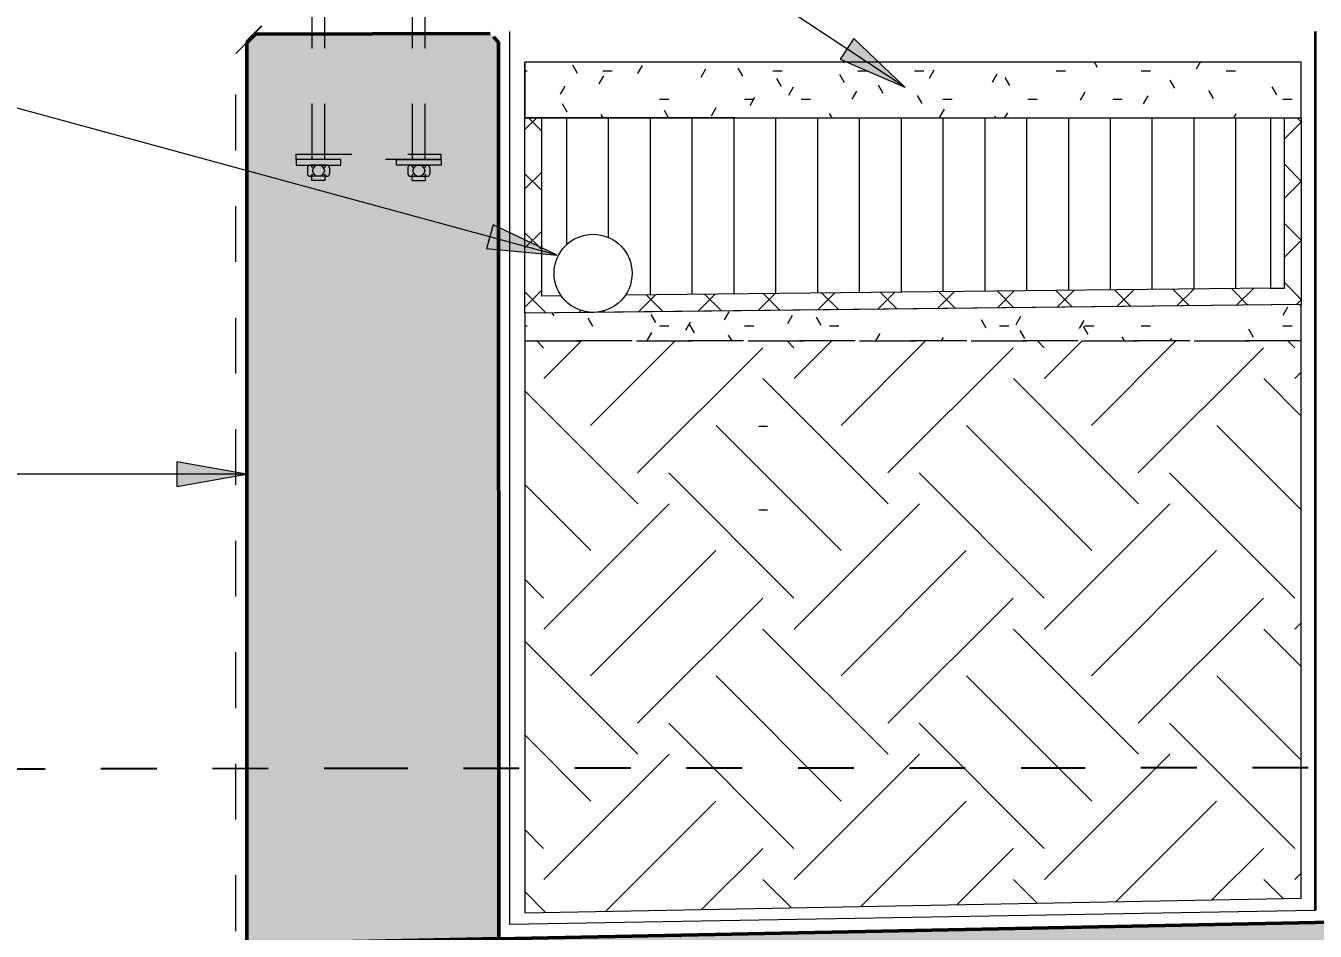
# Model space of a CAD drawing. Header units: metres. Extents: x -353 to -169, y 1 to 28.
# Drawn here: x -245.007 to -242.694, y 21.702 to 23.325 of the extents above; entities that cross this region are included whole.
import ezdxf

# ---------------------------------------------------------------- set-up
doc = ezdxf.new("R2010")
doc.units = ezdxf.units.M
doc.linetypes.add('JacobsDash', pattern=[0.0045, 0.003, -0.0015])
doc.layers.get('Defpoints').update_dxf_attribs({"color": 41})
for name, color, linetype, lineweight in [('A-ANNO-DIMS', 7, 'Continuous', 9), ('A-DETL', 7, 'Continuous', 13), ('A-DETL-GENF', 7, 'Continuous', 9), ('A-FLOR', 7, 'Continuous', 50), ('A-FLOR-PATT', 7, 'Continuous', 50), ('A-WALL', 7, 'Continuous', 50), ('G-ANNO-TEXT', 7, 'Continuous', 9)]:
    doc.layers.add(name, color=color, linetype=linetype, lineweight=lineweight)
doc.styles.add('Arial Narrow_5', font='ARIALN.TTF', dxfattribs={"height": 0.125})
doc.styles.add('Arial Narrow_6', font='ARIALN.TTF', dxfattribs={"height": 0.125})
doc.dimstyles.new('Dimension_Standard_O__mm__3', dxfattribs={"dimscale": 0.3048, "dimtxt": 0.127929, "dimasz": 0.410105, "dimexe": 0.393701, "dimexo": 0.246063, "dimgap": 0.246063, "dimtad": 1, "dimdec": 0, "dimlfac": 1000, "dimzin": 0, "dimdsep": 46, "dimtxsty": 'Arial Narrow_5', "dimsah": 1, "dimcen": 0.09, "dimaunit": 1, "dimadec": 4, "dimazin": 0, "dimtfac": 1, "dimtdec": 4, "dimtix": 1, "dimtmove": 0, "dimatfit": 3, "dimfxl": 1, "dimtvp": 1, "dimtfill": 1, "dimtolj": 1, "dimtzin": 0, "dimlwd": 18, "dimlwe": 18, "dimarcsym": 2})
doc.dimstyles.new('Dimension_Standard_O__mm__4', dxfattribs={"dimscale": 0.3048, "dimtxt": 0.127929, "dimasz": 0.410105, "dimexe": 0.393701, "dimexo": 0.246063, "dimgap": 0.246063, "dimtad": 1, "dimdec": 0, "dimlfac": 1000, "dimzin": 0, "dimdsep": 46, "dimtxsty": 'Arial Narrow_6', "dimsah": 1, "dimcen": 0.09, "dimaunit": 1, "dimadec": 4, "dimazin": 0, "dimtfac": 1, "dimtdec": 4, "dimtix": 1, "dimtmove": 0, "dimatfit": 3, "dimfxl": 1, "dimtvp": 1, "dimtfill": 1, "dimtolj": 1, "dimtzin": 0, "dimlwd": 18, "dimlwe": 18, "dimarcsym": 2})
pattern_1 = [(0, (-229.036643, 10.849), (0.2032, 0.0508), [0.01676, -0.13564, 0.01676, -0.13564, -0.8128]), (0, (-229.036643, 10.849), (0.2032, 0.0508), [-0.3048, 0.01676, -0.28804, 0.01676, -0.13564, -0.3556]), (0, (-229.036643, 10.849), (0.2032, 0.0508), [-0.762, 0.01676, -0.08484, 0.01676, -0.23724]), (120, (-228.959643, 10.875), (-0.14559409, 0.15057636), [0.01676, -0.13564, 0.01676, -0.13564, -0.8128]), (120, (-228.959643, 10.875), (-0.14559409, 0.15057636), [-0.3048, 0.01676, -0.28804, 0.01676, -0.13564, -0.3556]), (120, (-228.959643, 10.875), (-0.14559409, 0.15057636), [-0.762, 0.01676, -0.08484, 0.01676, -0.23724]), (240, (-228.934643, 10.976), (-0.05760591, -0.20137636), [0.01676, -0.13564, 0.01676, -0.94844]), (240, (-228.934643, 10.976), (-0.05760591, -0.20137636), [-0.16916, -0.13564, 0.01676, -0.28804, -0.508]), (240, (-228.934643, 10.976), (-0.05760591, -0.20137636), [-0.6096, 0.01676, -0.13564, 0.01676, -0.33884]), (240, (-228.934643, 10.976), (-0.05760591, -0.20137636), [-0.77876, -0.08484, 0.01676, -0.23724])]

# ---------------------------------------------------------------- blocks, each defined once
blk = doc.blocks.new('North_Wall - North_Wall-6845343-DRG-2873022 - SECTION 1')
at = {"layer": 'A-WALL', "true_color": 0xc0c0c0}
blk.add_hatch(color=9, dxfattribs=at).paths.add_polyline_path([(-1138.1478, 21.2817), (-1138.0159, 21.2819), (-1138.0159, 21.6819), (-1137.6961, 21.6887), (-1137.6962, 23.2963), (-1137.7114, 23.3113), (-1138.1327, 23.3105), (-1138.1479, 23.2955), (-1138.1478, 21.6819)])
at = {"layer": 'A-WALL'}
for p, q in [((-1138.1327, 23.3105), (-1138.1479, 23.2955)), ((-1137.7114, 23.3113), (-1138.1327, 23.3105)), ((-1138.1479, 23.2955), (-1138.1478, 21.2817)), ((-1137.6962, 23.2963), (-1137.7056, 23.3055)), ((-1137.6952, 23.2964), (-1137.6962, 23.2963)), ((-1137.6961, 21.6887), (-1137.6962, 23.2963)), ((-1138.0159, 21.6819), (-1137.6961, 21.6887)), ((-1137.6951, 21.6887), (-1137.6961, 21.6887)), ((-1138.1478, 21.2817), (-1138.0159, 21.2819))]:
    blk.add_line(p, q, dxfattribs=at)
blk = doc.blocks.new('DIMBLOCK21-DRG-2873022 - SECTION 1')
at = {"layer": 'A-ANNO-DIMS', "color": 0, "lineweight": 18, "transparency": 16777216}
for p, q in [((-244.6102, 23.3704), (-244.6102, 24.6624)), ((-244.1589, 23.3713), (-244.1589, 24.6624)), ((-244.4852, 24.5424), (-244.2839, 24.5424))]:
    blk.add_line(p, q, dxfattribs=at)
at = {"layer": 'A-ANNO-DIMS', "color": 0, "transparency": 16777216}
for points in [[(-244.4852, 24.5632), (-244.4852, 24.5215), (-244.6102, 24.5424)], [(-244.2839, 24.5632), (-244.2839, 24.5215), (-244.1589, 24.5424)]]:
    blk.add_solid(points, dxfattribs=at)
at = {"layer": 'Defpoints', "color": 0, "transparency": 16777216}
for p in [(-244.1589, 24.5424), (-244.6102, 23.2954), (-244.1589, 23.2963)]:
    blk.add_point(p, dxfattribs=at)
at = {"layer": 'A-ANNO-DIMS', "color": 0, "lineweight": 18, "transparency": 16777216, "insert": (-244.3845, 24.6916), "char_height": 0.125, "width": 0.285099, "attachment_point": 5, "style": 'Arial Narrow_6', "bg_fill": 3, "box_fill_scale": 1.1, "bg_fill_color": 256, "bg_fill_true_color": 13158600, "bg_fill_transparency": 0}
blk.add_mtext('\\A1;\u200c445', dxfattribs=at)
blk = doc.blocks.new('DIMBLOCK22-DRG-2873022 - SECTION 1')
at = {"layer": 'A-ANNO-DIMS', "color": 0, "lineweight": 18, "transparency": 16777216}
for p, q in [((-244.1589, 23.3713), (-244.1589, 24.6624)), ((-242.6697, 23.3754), (-242.6697, 24.6624)), ((-244.0339, 24.5424), (-242.7947, 24.5424))]:
    blk.add_line(p, q, dxfattribs=at)
at = {"layer": 'A-ANNO-DIMS', "color": 0, "transparency": 16777216}
for points in [[(-244.0339, 24.5632), (-244.0339, 24.5215), (-244.1589, 24.5424)], [(-242.7947, 24.5632), (-242.7947, 24.5215), (-242.6697, 24.5424)]]:
    blk.add_solid(points, dxfattribs=at)
at = {"layer": 'Defpoints', "color": 0, "transparency": 16777216}
for p in [(-242.6697, 24.5424), (-244.1589, 23.2963), (-242.6697, 23.3004)]:
    blk.add_point(p, dxfattribs=at)
at = {"layer": 'A-ANNO-DIMS', "color": 0, "lineweight": 18, "transparency": 16777216, "char_height": 0.125, "width": 1.234244, "attachment_point": 5, "style": 'Arial Narrow_5', "bg_fill": 3, "box_fill_scale": 1.1, "bg_fill_color": 256, "bg_fill_true_color": 13158600, "bg_fill_transparency": 0}
for s, insert in [('\\A1;LANDSCAPING\\PPLANTER', (-243.4143, 24.7851)), ('\\A1;1490', (-243.4143, 24.4036))]:
    blk.add_mtext(s, dxfattribs=dict(at, insert=insert))

msp = doc.modelspace()

# ---------------------------------------------------------------- hatches: boundary and pattern name
at = {"layer": 'A-DETL-GENF'}
h = msp.add_hatch(dxfattribs=at)
h.set_pattern_fill('FP_9', color=256, style=0, pattern_type=2)
h.set_pattern_definition(pattern_1)
h.paths.add_polyline_path([(-242.7194, 23.1602), (-242.7194, 23.2602), (-244.1115, 23.2602), (-244.1115, 23.1602), (-242.7494, 23.1602)])
h = msp.add_hatch(dxfattribs=at)
h.set_pattern_fill('FP_8', color=256, style=0, pattern_type=2)
h.set_pattern_definition([(45, (-229.03664, 10.849), (-0.053033, 0.053033), []), (135, (-229.03664, 10.849), (-0.053033, -0.053033), [])])
h.paths.add_polyline_path([(-244.1115, 22.8102), (-243.9894, 22.8115), (-244.0059, 22.8135), (-244.0215, 22.8193), (-244.0352, 22.8286), (-244.0464, 22.8409), (-244.0815, 22.8405), (-244.0815, 23.1602), (-244.1115, 23.1602), (-244.1115, 22.8255)])
h.paths.add_polyline_path([(-243.9879, 22.8115), (-242.7194, 22.8255), (-242.7194, 23.1602), (-242.7494, 23.1602), (-242.7494, 22.8551), (-243.9315, 22.8422), (-243.9439, 22.8286), (-243.956, 22.82), (-243.9714, 22.8139)])
h = msp.add_hatch(dxfattribs=at)
h.set_pattern_fill('FP_10', color=256, style=0, pattern_type=2)
h.set_pattern_definition([(90, (-229.03664, 10.849), (-0.075, 5e-18), [])])
h.paths.add_polyline_path([(-244.0815, 22.8405), (-244.0464, 22.8409), (-244.0549, 22.8567), (-244.059, 22.8741), (-244.0586, 22.892), (-244.0537, 22.9092), (-244.0446, 22.9246), (-244.0319, 22.9372), (-244.0164, 22.9461), (-243.9991, 22.9509), (-243.9812, 22.9511), (-243.9639, 22.9467), (-243.9482, 22.9381), (-243.9352, 22.9258), (-243.9257, 22.9106), (-243.9204, 22.8935), (-243.9197, 22.8756), (-243.9234, 22.8581), (-243.9315, 22.8422), (-242.7744, 22.8551), (-242.7744, 23.1602), (-244.0815, 23.1602), (-244.0815, 22.8409)])
h = msp.add_hatch(dxfattribs=at)
h.set_pattern_fill('FP_9', color=256, style=0, pattern_type=2)
h.set_pattern_definition(pattern_1)
h.paths.add_polyline_path([(-244.1115, 22.7602), (-242.7194, 22.7602), (-242.7194, 22.8255), (-244.1115, 22.8102)])
h = msp.add_hatch(dxfattribs=at)
h.set_pattern_fill('FP_11', color=256, style=0, pattern_type=2)
h.set_pattern_definition([(315, (-229.03664, 10.849), (0.449013, 0), [0.3175, -0.3175]), (315, (-228.95164, 10.934), (0.449013, 0), [0.3175, -0.3175]), (315, (-228.86764, 11.018), (0.449013, 0), [0.3175, -0.3175]), (45, (-228.81164, 11.018), (0, 0.449013), [0.3175, -0.3175]), (45, (-228.72764, 10.934), (0, 0.449013), [0.3175, -0.3175]), (45, (-228.64364, 10.849), (0, 0.449013), [0.3175, -0.3175])])
h.paths.add_polyline_path([(-244.1115, 21.7346), (-242.7194, 21.7607), (-242.7194, 22.7602), (-244.1115, 22.7602)])
at = {"layer": 'A-FLOR-PATT', "true_color": 0xc8c8c8}
msp.add_hatch(color=9, dxfattribs=at).paths.add_polyline_path([(-244.4583, 21.4819), (-242.376, 21.5239), (-232.4727, 21.7378), (-227.9608, 21.8338), (-217.372, 21.6415), (-214.0064, 21.5806), (-214.0064, 21.7806), (-215.5381, 21.8083), (-215.5381, 21.8062), (-219.4122, 21.8783), (-219.4122, 21.8784), (-225.5032, 21.9891), (-227.9608, 22.0338), (-228.2065, 22.0286), (-228.2064, 22.028), (-229.8425, 21.9924), (-229.8425, 21.9938), (-234.7959, 21.8883), (-242.376, 21.7239), (-244.4583, 21.6819)])
at = {"layer": 'G-ANNO-TEXT'}
for points in [[(-243.4301, 23.2152), (-243.5221, 23.3026), (-243.5465, 23.2658)], [(-244.0539, 22.9143), (-244.1688, 22.9684), (-244.1803, 22.9258)], [(-244.611, 22.5213), (-244.736, 22.5433), (-244.736, 22.4993)]]:
    msp.add_hatch(color=256, dxfattribs=at).paths.add_polyline_path(points)

# ---------------------------------------------------------------- linework, layer by layer
at = {"layer": 'A-DETL', "color": 252, "linetype": 'JacobsDash', "true_color": 0x888888}
for p, q in [((-244.4931, 23.0854), (-244.4931, 23.3974)), ((-244.4706, 23.0854), (-244.4706, 23.3974)), ((-244.3131, 23.0854), (-244.3131, 23.3974)), ((-244.2906, 23.0854), (-244.2906, 23.3974)), ((-244.5219, 23.0954), (-244.2618, 23.0954)), ((-244.5219, 23.0854), (-244.5219, 23.0954)), ((-244.2619, 23.0854), (-244.5219, 23.0854)), ((-244.2618, 23.0854), (-244.2618, 23.0954))]:
    msp.add_line(p, q, dxfattribs=at)
at = {"layer": 'A-DETL', "color": 252, "lineweight": 25, "true_color": 0x888888}
msp.add_line((-244.5982, 23.3104), (-244.5832, 23.3254), dxfattribs=at)
at = {"layer": 'A-DETL', "color": 5, "lineweight": 9, "true_color": 0x0000ff}
for p, q in [((-244.139, 23.315), (-244.139, 21.7141)), ((-244.139, 21.7141), (-242.6947, 21.7393))]:
    msp.add_line(p, q, dxfattribs=at)
at = {"layer": 'A-DETL', "color": 5, "lineweight": 35, "true_color": 0x0000ff}
msp.add_line((-242.6947, 23.315), (-242.6947, 21.7393), dxfattribs=at)
at = {"layer": 'A-DETL', "linetype": 'JacobsDash'}
for p in [(-244.6102, 23.2954), (-244.6301, 21.3019)]:
    msp.add_line(p, (-244.6301, 23.2755), dxfattribs=at)
at = {"layer": 'A-DETL', "lineweight": 18}
for p, q in [((-244.1115, 23.2602), (-244.1115, 23.1602)), ((-242.7194, 23.2602), (-244.1115, 23.2602)), ((-244.1115, 23.1602), (-244.1115, 23.2602)), ((-242.7194, 23.1602), (-242.7194, 23.2602)), ((-244.1115, 22.8102), (-244.1115, 23.1602)), ((-244.1115, 23.1602), (-244.0815, 23.1602)), ((-243.7352, 23.1602), (-244.1115, 23.1602)), ((-244.0815, 23.1602), (-242.7744, 23.1602)), ((-244.0815, 22.8405), (-244.0815, 23.1602)), ((-242.7744, 23.1602), (-242.7494, 23.1602)), ((-242.7744, 23.1602), (-242.7744, 22.8549)), ((-242.7494, 22.8551), (-242.7494, 23.1602)), ((-242.7494, 23.1602), (-242.7194, 23.1602)), ((-242.7194, 23.1602), (-242.7194, 22.8255)), ((-242.7744, 22.8549), (-243.9315, 22.8422)), ((-242.7744, 22.8549), (-242.7494, 22.8551)), ((-244.0464, 22.8409), (-244.0815, 22.8405)), ((-242.7194, 22.8255), (-243.9879, 22.8115)), ((-243.9894, 22.8115), (-244.1115, 22.8102)), ((-244.1115, 22.7602), (-244.1115, 21.7346)), ((-242.7194, 21.7607), (-242.7194, 22.7602)), ((-244.1115, 21.7346), (-242.7194, 21.7607))]:
    msp.add_line(p, q, dxfattribs=at)
at = {"layer": 'A-DETL', "color": 252, "true_color": 0x888888}
for p, q in [((-244.4419, 23.0854), (-244.5219, 23.0854)), ((-244.5219, 23.0854), (-244.5219, 23.0754)), ((-244.4419, 23.0754), (-244.4419, 23.0854)), ((-244.3419, 23.0754), (-244.3419, 23.0854)), ((-244.3419, 23.0854), (-244.2619, 23.0854)), ((-244.2619, 23.0854), (-244.2619, 23.0754)), ((-244.5219, 23.0754), (-244.4419, 23.0754)), ((-244.5016, 23.0709), (-244.5016, 23.06)), ((-244.4666, 23.0754), (-244.4972, 23.0754)), ((-244.4666, 23.0556), (-244.4972, 23.0556)), ((-244.4666, 23.0556), (-244.4972, 23.0556)), ((-244.4939, 23.048), (-244.4939, 23.0556)), ((-244.4927, 23.0665), (-244.4927, 23.0645)), ((-244.471, 23.0665), (-244.471, 23.0645)), ((-244.4699, 23.048), (-244.4699, 23.0556)), ((-244.4621, 23.0709), (-244.4621, 23.06)), ((-244.2619, 23.0754), (-244.3419, 23.0754)), ((-244.3216, 23.0709), (-244.3216, 23.06)), ((-244.3172, 23.0754), (-244.2866, 23.0754)), ((-244.3172, 23.0556), (-244.2866, 23.0556)), ((-244.3172, 23.0556), (-244.2866, 23.0556)), ((-244.3139, 23.048), (-244.3139, 23.0556)), ((-244.3127, 23.0665), (-244.3127, 23.0645)), ((-244.291, 23.0665), (-244.291, 23.0645)), ((-244.2899, 23.048), (-244.2899, 23.0556)), ((-244.2821, 23.0709), (-244.2821, 23.06)), ((-244.4699, 23.048), (-244.4939, 23.048)), ((-244.3139, 23.048), (-244.2899, 23.048))]:
    msp.add_line(p, q, dxfattribs=at)
at = {"layer": 'A-DETL', "lineweight": 9}
for p, q in [((-242.7194, 22.8255), (-244.1115, 22.8102)), ((-242.7194, 22.7602), (-242.7194, 22.8255)), ((-244.1115, 22.8102), (-244.1115, 22.7602))]:
    msp.add_line(p, q, dxfattribs=at)
at = {"layer": 'A-DETL', "linetype": 'JacobsDash', "lineweight": 18}
for p, q in [((-242.7194, 22.7602), (-244.1115, 22.7602)), ((-244.1115, 22.7602), (-242.7194, 22.7602))]:
    msp.add_line(p, q, dxfattribs=at)
at = {"layer": 'A-DETL', "color": 143, "linetype": 'JacobsDash', "lineweight": 18, "true_color": 0x78aac8}
for p, q in [((-243.692, 22.6075), (-243.6768, 22.6075)), ((-243.692, 22.4575), (-243.6768, 22.4575))]:
    msp.add_line(p, q, dxfattribs=at)
at = {"layer": 'A-DETL', "color": 8, "linetype": 'JacobsDash', "lineweight": 25, "true_color": 0x808080}
for p, q in [((-245.2719, 21.9925), (-244.4219, 21.9942)), ((-244.4219, 21.9942), (-243.2069, 21.9948)), ((-243.2069, 21.9948), (-241.4569, 21.9972))]:
    msp.add_line(p, q, dxfattribs=at)
at = {"layer": 'A-DETL', "color": 143, "lineweight": 18, "true_color": 0x78aac8}
msp.add_circle((-243.9894, 22.8815), 0.07, dxfattribs=at)
at = {"layer": 'A-DETL', "color": 252, "true_color": 0x888888}
for centre, radius, start, end in [((-244.4972, 23.0709), 0.00443, 0, 180), ((-244.4972, 23.06), 0.00443, 180, 360), ((-244.4819, 23.0643), 0.0111, 11.3556, 168.6444), ((-244.4819, 23.0667), 0.0111, 191.3556, 348.6444), ((-244.4666, 23.0709), 0.00443, 0, 180), ((-244.4666, 23.06), 0.00443, 180, 360), ((-244.3172, 23.0709), 0.00443, 360, 180), ((-244.3172, 23.06), 0.00443, 180, 360), ((-244.3019, 23.0643), 0.0111, 11.3556, 168.6444), ((-244.3019, 23.0667), 0.0111, 191.3556, 348.6444), ((-244.2866, 23.0709), 0.00443, 0, 180), ((-244.2866, 23.06), 0.00443, 180, 0)]:
    msp.add_arc(centre, radius, start, end, dxfattribs=at)
at = {"layer": 'A-FLOR'}
msp.add_line((-242.376, 21.7239), (-244.4583, 21.6819), dxfattribs=at)
at = {"layer": 'G-ANNO-TEXT'}
for p, q in [((-243.4301, 23.2152), (-245.1047, 24.3234)), ((-243.5221, 23.3026), (-243.5465, 23.2658)), ((-243.4301, 23.2152), (-243.5221, 23.3026)), ((-243.5465, 23.2658), (-243.4301, 23.2152)), ((-244.1688, 22.9684), (-244.1803, 22.9258)), ((-244.0539, 22.9143), (-244.1688, 22.9684)), ((-244.1803, 22.9258), (-244.0539, 22.9143)), ((-244.611, 22.5213), (-246.7503, 22.5213)), ((-244.611, 22.5213), (-244.736, 22.5433)), ((-244.736, 22.5433), (-244.736, 22.4993)), ((-244.736, 22.4993), (-244.611, 22.5213))]:
    msp.add_line(p, q, dxfattribs=at)

# ---------------------------------------------------------------- block references
at = {"layer": 'A-WALL'}
msp.add_blockref('North_Wall - North_Wall-6845343-DRG-2873022 - SECTION 1', (893.5374, 0), dxfattribs=at)

# ---------------------------------------------------------------- next in the draw order: dimensions: what is measured, and where the dimension line sits
at = {"layer": 'A-ANNO-DIMS', "lineweight": 18}
dim = msp.add_linear_dim(base=(-244.1589, 24.5424), p1=(-244.6102, 23.2954), p2=(-244.1589, 23.2963), text='\u200c445', dimstyle='Dimension_Standard_O__mm__4', override={"dimpost": '<>', "dimfxl": 0.45131}, dxfattribs=at)
dim.commit()
dim.dimension.update_dxf_attribs({"geometry": 'DIMBLOCK21-DRG-2873022 - SECTION 1', "text_midpoint": (-244.3845, 24.6916)})

# ---------------------------------------------------------------- next in the draw order: dimensions: what is measured, and where the dimension line sits
dim = msp.add_linear_dim(base=(-242.6697, 24.5424), p1=(-244.1589, 23.2963), p2=(-242.6697, 23.3004), text='LANDSCAPING\\PPLANTER\\X1490', dimstyle='Dimension_Standard_O__mm__3', override={"dimpost": '<>', "dimfxl": 1.489196}, dxfattribs=at)
dim.commit()
dim.dimension.update_dxf_attribs({"geometry": 'DIMBLOCK22-DRG-2873022 - SECTION 1', "text_midpoint": (-243.4143, 24.5424)})

# ---------------------------------------------------------------- next in the draw order: linework, layer by layer
at = {"layer": 'G-ANNO-TEXT'}
msp.add_line((-244.0539, 22.9143), (-245.5609, 23.324), dxfattribs=at)

doc.saveas('drawing.dxf')
